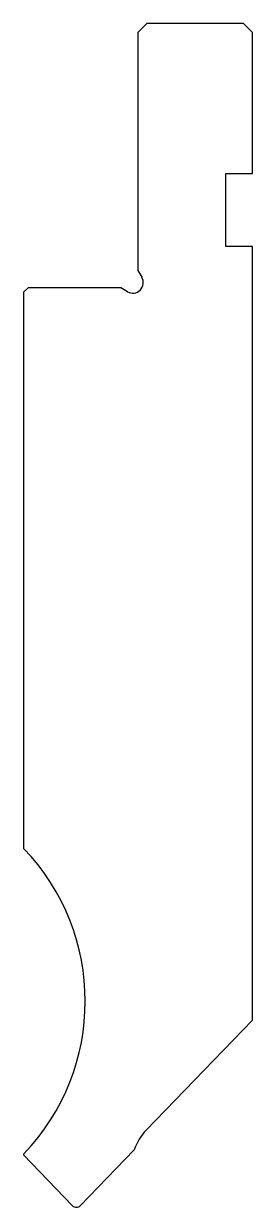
# Model space of a CAD drawing. Extents: x 438 to 464, y -1 to 133.
import ezdxf

# ---------------------------------------------------------------- set-up
doc = ezdxf.new("R2010")
doc.units = 0
doc.header["$MEASUREMENT"] = 0
doc.layers.get('0').update_dxf_attribs({"linetype": 'CONTINUOUS'})

msp = doc.modelspace()

# ---------------------------------------------------------------- linework, layer by layer
for p, q in [((452.27, 133.24), (451.27, 132.24)), ((463.27, 133.24), (452.27, 133.24)), ((464.27, 132.24), (463.27, 133.24)), ((451.27, 132.24), (451.27, 105.2)), ((464.27, 116.24), (464.27, 132.24)), ((461.27, 107.94), (461.27, 116.24)), ((461.27, 116.24), (464.27, 116.24)), ((464.27, 107.94), (461.27, 107.94)), ((464.27, 20.1), (464.27, 107.94)), ((451.27, 105.2), (451.71, 104.44)), ((438.77, 103.24), (438.27, 102.74)), ((438.27, 102.74), (438.27, 39.59)), ((449.31, 103.24), (438.77, 103.24)), ((450.07, 102.8), (449.31, 103.24)), ((452.2, 7.6), (464.27, 20.1)), ((444.7, -0.98), (450.84, 5.38)), ((438.27, 4.89), (438.27, 4.79)), ((438.27, 4.79), (443.84, -0.98))]:
    msp.add_line(p, q)
for centre, radius, start, end in [((450.67, 103.84), 1.2, 240, 30), ((420.27, 22.24), 25, 316.0545, 43.9455), ((456.52, 3.43), 6, 136, 161.0684), ((444.27, -0.56), 0.6, 224, 316)]:
    msp.add_arc(centre, radius, start, end)

doc.saveas('drawing.dxf')
